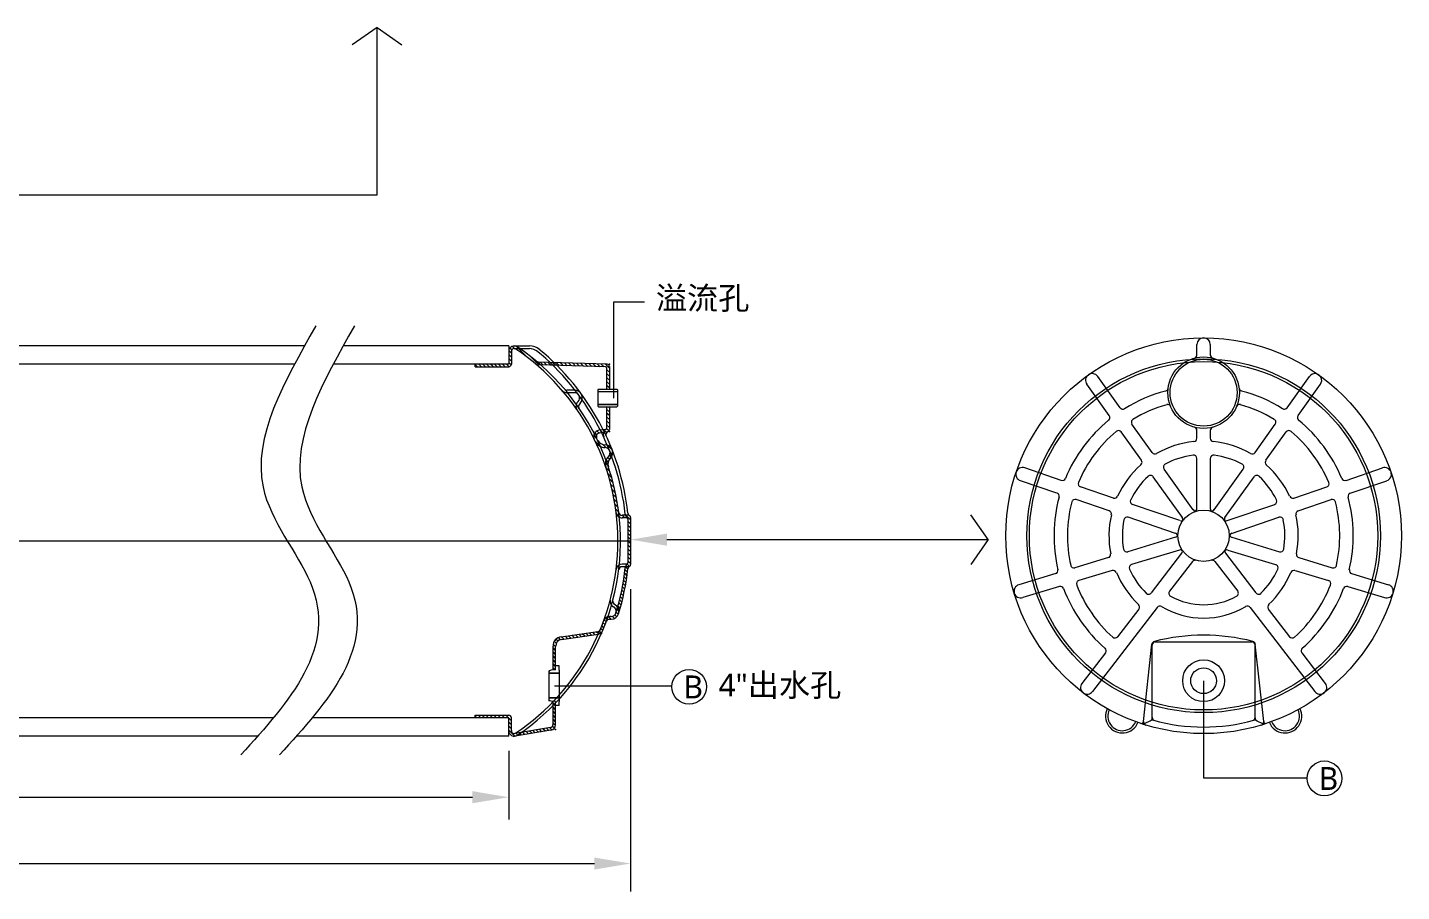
# Model space of a CAD drawing. Header units: millimetres. Extents: x 4664 to 8864, y -38 to 2932.
# Drawn here: x 6832 to 8034, y 1258 to 2014 of the extents above; entities that cross this region are included whole.
import ezdxf

# ---------------------------------------------------------------- set-up
doc = ezdxf.new("R2010")
doc.units = ezdxf.units.MM
doc.styles.add('微軟正黑體-20', font='Microsoft JhengHei.ttf', dxfattribs={"height": 20})

msp = doc.modelspace()

# ---------------------------------------------------------------- linework, layer by layer
at = {"lineweight": 5}
for p, q in [((7138, 2013.6), (7116.4, 1998.5)), ((7138, 1867.3), (7138, 2013.6)), ((7138, 2013.6), (7159.7, 1998.5)), ((6575, 1867.3), (7138, 1867.3)), ((7345.1, 1689.3), (7345.1, 1773.7)), ((7345.1, 1773.7), (7372.1, 1773.7)), ((7074.5, 1735.1), (6539.1, 1735.1)), ((7253.2, 1735.1), (7108.4, 1735.1)), ((7253.2, 1735.1), (7253.2, 1719.2)), ((7256, 1731.6), (7254.4, 1733.3)), ((7258.4, 1732.7), (7256.4, 1734.8)), ((7258.1, 1735.1), (7271.3, 1735.1)), ((7258.1, 1732.8), (7271.3, 1732.8)), ((7269.3, 1725.3), (7259.8, 1734.8)), ((7855.4, 1727.3), (7855.4, 1736.3)), ((7867.1, 1727.3), (7867.1, 1736.3)), ((7065.8, 1719.2), (6539.1, 1719.2)), ((7253.2, 1719.2), (7099.7, 1719.2)), ((7223.9, 1716.8), (7223.9, 1719.2)), ((7229.4, 1716.8), (7227, 1719.2)), ((7232.8, 1716.8), (7230.5, 1719.2)), ((7236.3, 1716.8), (7233.9, 1719.2)), ((7239.8, 1716.8), (7237.4, 1719.2)), ((7243.2, 1716.8), (7240.9, 1719.2)), ((7246.7, 1716.8), (7244.3, 1719.2)), ((7250.1, 1716.8), (7247.8, 1719.2)), ((7253.6, 1716.8), (7251.2, 1719.2)), ((7255.6, 1725.2), (7253.2, 1727.5)), ((7255.6, 1721.7), (7253.2, 1724.1)), ((7255.5, 1718.4), (7253.2, 1720.6)), ((7255.6, 1728.6), (7253.3, 1730.9)), ((7255.6, 1730.2), (7255.6, 1719.2)), ((7279.5, 1718.5), (7271.5, 1726.6)), ((7339.4, 1719), (7279.5, 1720.9)), ((7283.1, 1718.4), (7280.7, 1720.8)), ((7286.7, 1718.3), (7284.2, 1720.7)), ((7290.2, 1718.2), (7287.8, 1720.6)), ((7293.8, 1718.1), (7291.4, 1720.5)), ((7297.4, 1718), (7294.9, 1720.4)), ((7300.9, 1717.9), (7298.5, 1720.3)), ((7304.5, 1717.8), (7302.1, 1720.2)), ((7308.1, 1717.6), (7305.7, 1720.1)), ((7311.6, 1717.5), (7309.2, 1720)), ((7315.2, 1717.4), (7312.8, 1719.8)), ((7318.8, 1717.3), (7316.4, 1719.7)), ((7322.4, 1717.2), (7319.9, 1719.6)), ((7325.9, 1717.1), (7323.5, 1719.5)), ((7329.5, 1717), (7327.1, 1719.4)), ((7333.1, 1716.9), (7330.6, 1719.3)), ((7336.6, 1716.8), (7334.2, 1719.2)), ((7225.9, 1716.8), (7223.9, 1718.8)), ((7223.9, 1716.8), (7253.2, 1716.8)), ((7338, 1716.7), (7279.4, 1718.5)), ((7341.3, 1715.6), (7337.8, 1719.1)), ((7338.9, 1715.7), (7338.9, 1697.3)), ((7341.3, 1712.1), (7338.9, 1714.5)), ((7341.3, 1708.7), (7338.9, 1711)), ((7341.3, 1705.2), (7338.9, 1707.5)), ((7341.3, 1717.1), (7341.3, 1697.3)), ((7788.2, 1681), (7768.6, 1708.4)), ((7934.2, 1681), (7953.9, 1708.4)), ((7310.8, 1696.5), (7304.2, 1696.5)), ((7331.3, 1696.7), (7331.9, 1697.3)), ((7331.3, 1696.7), (7331.3, 1682.3)), ((7331.3, 1695.3), (7348.5, 1695.3)), ((7331.3, 1695.1), (7348.5, 1695.1)), ((7331.9, 1697.3), (7347.9, 1697.3)), ((7341.3, 1701.7), (7338.9, 1704.1)), ((7341.3, 1698.3), (7338.9, 1700.6)), ((7347.9, 1697.3), (7348.5, 1696.7)), ((7348.5, 1696.7), (7348.5, 1682.3)), ((7778.7, 1674.1), (7759, 1701.6)), ((7943.8, 1674.1), (7963.4, 1701.6)), ((7310.8, 1694.1), (7304.2, 1694.1)), ((7331.3, 1684), (7348.5, 1684)), ((7331.3, 1683.8), (7348.5, 1683.8)), ((7331.9, 1681.7), (7331.3, 1682.3)), ((7331.9, 1681.7), (7347.9, 1681.7)), ((7338.9, 1681.7), (7338.9, 1663.1)), ((7341.3, 1677.5), (7338.9, 1679.9)), ((7341.3, 1674.1), (7338.9, 1676.4)), ((7341.3, 1670.6), (7338.9, 1673)), ((7341.3, 1681), (7340.6, 1681.7)), ((7341.3, 1681.7), (7341.3, 1661.9)), ((7348.5, 1682.3), (7347.9, 1681.7)), ((7330.3, 1657.3), (7328.5, 1659.2)), ((7332.3, 1658.8), (7330.4, 1660.8)), ((7338.1, 1662.1), (7331.9, 1661.3)), ((7339.6, 1660), (7332.8, 1658.9)), ((7335.3, 1659.3), (7333.2, 1661.4)), ((7338.3, 1659.8), (7336.2, 1661.9)), ((7340.8, 1660.7), (7338.8, 1662.7)), ((7341.3, 1667.2), (7338.9, 1669.5)), ((7341.3, 1663.7), (7338.9, 1666)), ((7806.8, 1635), (7789, 1659.8)), ((7816.3, 1641.8), (7798.5, 1666.6)), ((7855.4, 1654.4), (7855.4, 1661.1)), ((7867.1, 1654.4), (7867.1, 1661.1)), ((7906.2, 1641.8), (7923.9, 1666.6)), ((7915.7, 1635), (7933.5, 1659.8)), ((7330.7, 1653.6), (7327.5, 1656.7)), ((7333.7, 1647.1), (7328.9, 1651.9)), ((7338.1, 1646.1), (7335.2, 1649)), ((7343.9, 1643.8), (7339.5, 1648.2)), ((7340.3, 1633.6), (7338.4, 1635.4)), ((7341.4, 1635.9), (7339.7, 1637.6)), ((7343, 1637.8), (7341.3, 1639.5)), ((7342, 1642.3), (7341.8, 1642.4)), ((7344, 1640.2), (7342, 1642.3)), ((7855.4, 1592.9), (7855.4, 1636.6)), ((7867.1, 1592.9), (7867.1, 1636.6)), ((7340.3, 1630.1), (7337.7, 1632.7)), ((7341.9, 1625), (7338.3, 1628.7)), ((7343.3, 1620.1), (7339.9, 1623.6)), ((7736.7, 1617.5), (7704.7, 1628.4)), ((7852.1, 1591.8), (7826.6, 1627.4)), ((7870.4, 1591.8), (7895.8, 1627.4)), ((7985.8, 1617.5), (8017.7, 1628.4)), ((7344.6, 1615.4), (7341.3, 1618.7)), ((7345.7, 1610.8), (7342.6, 1614)), ((7732.9, 1606.4), (7701, 1617.2)), ((7782.3, 1602), (7753.4, 1611.8)), ((7842.6, 1585), (7817.1, 1620.6)), ((7879.9, 1585), (7905.4, 1620.6)), ((7940.1, 1602), (7969.1, 1611.8)), ((7989.5, 1606.4), (8021.5, 1617.2)), ((7346.7, 1606.4), (7343.6, 1609.5)), ((7347.6, 1602.1), (7344.6, 1605)), ((7348.3, 1597.9), (7345.4, 1600.8)), ((7778.5, 1590.9), (7749.6, 1600.7)), ((7943.9, 1590.9), (7972.8, 1600.7)), ((7349, 1593.8), (7346.1, 1596.6)), ((7349.5, 1589.7), (7346.8, 1592.5)), ((7351.1, 1584.8), (7347.3, 1588.5)), ((7354.7, 1584.6), (7352.4, 1586.9)), ((7357.9, 1586.9), (7352.5, 1586.9)), ((7359.9, 1582.9), (7355.8, 1586.9)), ((7672.8, 1565.6), (7657.6, 1587.2)), ((7840.5, 1582.3), (7799.1, 1596.3)), ((7881.9, 1582.3), (7923.4, 1596.3)), ((7356.5, 1584.6), (7352.5, 1584.6)), ((7357.5, 1583.6), (7357.5, 1545.2)), ((7359.9, 1579.4), (7357.5, 1581.8)), ((7359.9, 1575.9), (7357.5, 1578.3)), ((7359.9, 1585), (7359.9, 1543.9)), ((7836.7, 1571.1), (7795.3, 1585.2)), ((7885.7, 1571.1), (7927.1, 1585.2)), ((7359.9, 1564.4), (6175.1, 1564.4)), ((7359.9, 1572.5), (7357.5, 1574.8)), ((7359.9, 1569), (7357.5, 1571.4)), ((7359.9, 1565.6), (7357.5, 1567.9)), ((7359.9, 1562.1), (7357.5, 1564.5)), ((7391.6, 1565.6), (7672.8, 1565.6)), ((7672.8, 1565.6), (7657.6, 1544)), ((7836.7, 1567.7), (7794.8, 1555)), ((7885.8, 1567.7), (7927.6, 1555)), ((7359.9, 1558.7), (7357.5, 1561)), ((7359.9, 1555.2), (7357.5, 1557.5)), ((7359.9, 1551.7), (7357.5, 1554.1)), ((7840.1, 1556.5), (7798.2, 1543.8)), ((7842, 1553.7), (7815.4, 1519)), ((7880.4, 1553.7), (7907, 1519)), ((7882.4, 1556.5), (7924.2, 1543.8)), ((7356.5, 1544.3), (7352.5, 1544.3)), ((7357.9, 1541.9), (7352.5, 1541.9)), ((7357.2, 1537.1), (7355.1, 1539.2)), ((7357.5, 1540.2), (7355.6, 1542.2)), ((7359, 1542.2), (7356.9, 1544.3)), ((7359.9, 1548.3), (7357.5, 1550.6)), ((7359.9, 1544.8), (7357.5, 1547.2)), ((7777.9, 1549.9), (7748.6, 1541)), ((7851.4, 1546.5), (7831.4, 1520.5)), ((7871.1, 1546.5), (7891.1, 1520.5)), ((7944.6, 1549.9), (7973.8, 1541)), ((7355.3, 1525.2), (7353.3, 1527.2)), ((7355.8, 1528.1), (7353.8, 1530.1)), ((7356.3, 1531.1), (7354.3, 1533.1)), ((7356.8, 1534.1), (7354.7, 1536.2)), ((7731.8, 1535.9), (7699.5, 1526.1)), ((7781.3, 1538.6), (7752.1, 1529.8)), ((7941.2, 1538.6), (7970.4, 1529.8)), ((7990.7, 1535.9), (8023, 1526.1)), ((7352.9, 1513.7), (7351, 1515.7)), ((7353.6, 1516.5), (7351.6, 1518.5)), ((7354.2, 1519.4), (7352.2, 1521.4)), ((7354.8, 1522.3), (7352.8, 1524.3)), ((7359.9, 1522.2), (7359.9, 1257.8)), ((7735.2, 1524.7), (7702.9, 1514.9)), ((7987.3, 1524.7), (8019.6, 1514.9)), ((7350, 1502.8), (7348.1, 1504.7)), ((7350.8, 1505.5), (7348.9, 1507.4)), ((7351.5, 1508.2), (7349.6, 1510.1)), ((7352.2, 1511), (7350.3, 1512.9)), ((7820.6, 1506.4), (7764.1, 1432.8)), ((7804.6, 1504.9), (7786, 1480.7)), ((7901.9, 1506.4), (7958.4, 1432.8)), ((7917.8, 1504.9), (7936.4, 1480.7)), ((7337.5, 1491.1), (7335.7, 1492.9)), ((7338.5, 1493.6), (7336.7, 1495.4)), ((7339.9, 1495.6), (7338.2, 1497.3)), ((7343, 1495.9), (7340.7, 1498.3)), ((7342.8, 1498.3), (7341.4, 1498.3)), ((7342.8, 1495.9), (7341.4, 1495.9)), ((7345.8, 1496.6), (7344, 1498.4)), ((7347.8, 1498.1), (7346.1, 1499.8)), ((7349.2, 1500.2), (7347.3, 1502.1)), ((7298.6, 1478.1), (7296.8, 1479.9)), ((7299, 1480.6), (7331.3, 1485.3)), ((7299.4, 1478.3), (7331.7, 1483)), ((7301.6, 1478.6), (7299.5, 1480.7)), ((7304.6, 1479.1), (7302.5, 1481.1)), ((7307.6, 1479.5), (7305.5, 1481.6)), ((7310.6, 1479.9), (7308.6, 1482)), ((7313.6, 1480.4), (7311.6, 1482.4)), ((7316.7, 1480.8), (7314.6, 1482.9)), ((7319.7, 1481.3), (7317.6, 1483.3)), ((7322.7, 1481.7), (7320.6, 1483.8)), ((7325.7, 1482.1), (7323.6, 1484.2)), ((7328.7, 1482.6), (7326.7, 1484.7)), ((7331.7, 1483.1), (7329.7, 1485.1)), ((7331.7, 1483), (7331.7, 1483.1)), ((7334.1, 1484.1), (7332.4, 1485.8)), ((7335.5, 1486.2), (7333.7, 1488)), ((7336.5, 1488.6), (7334.7, 1490.4)), ((7292, 1451.6), (7292, 1472.5)), ((7294.3, 1468.6), (7292, 1470.9)), ((7294.3, 1465.1), (7292, 1467.5)), ((7294.3, 1472), (7292.2, 1474.2)), ((7294.9, 1474.9), (7293.1, 1476.7)), ((7294.3, 1451.7), (7294.3, 1472.5)), ((7296.4, 1476.9), (7294.7, 1478.6)), ((7775.3, 1466.7), (7754.7, 1439.9)), ((7808.7, 1406.6), (7816, 1474.1)), ((7816.2, 1409.8), (7816.2, 1473.8)), ((7818.9, 1476.1), (7903.6, 1476.1)), ((7906.2, 1409.8), (7906.2, 1473.2)), ((7913.8, 1406.6), (7906.4, 1474.1)), ((7947.2, 1466.7), (7967.7, 1439.9)), ((7294.3, 1461.7), (7292, 1464)), ((7294.3, 1458.2), (7292, 1460.5)), ((7294.3, 1454.7), (7292, 1457.1)), ((7297.3, 1455.1), (7294.3, 1455.1)), ((7297.3, 1451.5), (7297.3, 1455.1)), ((7288.5, 1425.2), (7288.5, 1450.5)), ((7297.8, 1448.9), (7288.5, 1448.9)), ((7297.8, 1448.6), (7288.5, 1448.6)), ((7290.4, 1451.5), (7288.7, 1450.8)), ((7294.3, 1451.7), (7290.4, 1451.5)), ((7293.9, 1451.7), (7292, 1453.6)), ((7297.8, 1451.5), (7297.3, 1451.5)), ((7297.8, 1424.1), (7297.8, 1451.5)), ((7293.4, 1437.8), (7395.9, 1437.8)), ((7861.2, 1442.2), (7861.2, 1357.3)), ((7297.8, 1427.1), (7288.5, 1427.1)), ((7297.8, 1426.8), (7288.5, 1426.8)), ((7290.4, 1424.2), (7288.7, 1424.8)), ((7294.3, 1424), (7290.4, 1424.2)), ((7292, 1403.7), (7292, 1424.1)), ((7294.3, 1420.2), (7292, 1422.5)), ((7294.3, 1416.7), (7292, 1419)), ((7294.3, 1423.6), (7293, 1424.9)), ((7294.3, 1403.7), (7294.3, 1424)), ((7297.3, 1420.6), (7294.3, 1420.6)), ((7297.3, 1420.6), (7297.3, 1424.1)), ((7297.8, 1424.1), (7297.3, 1424.1)), ((7047.4, 1409.7), (6279.4, 1409.7)), ((7253.2, 1409.7), (7081.2, 1409.7)), ((7223.9, 1409.7), (7223.9, 1412)), ((7223.9, 1412), (7253.2, 1412)), ((7225.3, 1409.7), (7223.9, 1411)), ((7228.7, 1409.7), (7226.4, 1412)), ((7232.2, 1409.7), (7229.8, 1412)), ((7235.6, 1409.7), (7233.3, 1412)), ((7238.5, 1410.3), (7236.8, 1412)), ((7242.6, 1409.7), (7240.2, 1412)), ((7246, 1409.7), (7243.7, 1412)), ((7249.5, 1409.7), (7247.1, 1412)), ((7252.9, 1409.7), (7250.6, 1412)), ((7253.2, 1393.7), (7253.2, 1409.7)), ((7255.6, 1407), (7253.2, 1409.4)), ((7255.3, 1410.7), (7254.3, 1411.8)), ((7255.6, 1398.6), (7255.6, 1409.7)), ((7294.3, 1413.2), (7292, 1415.6)), ((7294.3, 1409.8), (7292, 1412.1)), ((7294.3, 1406.3), (7292, 1408.7)), ((7815.2, 1407.5), (7809.2, 1404.5)), ((7907.2, 1407.5), (7913.3, 1404.5)), ((7255.6, 1403.6), (7253.2, 1405.9)), ((7255.6, 1400.1), (7253.2, 1402.4)), ((7258.5, 1393.7), (7253.2, 1399)), ((7289.9, 1401.2), (7258.5, 1396.1)), ((7290.2, 1398.9), (7258.9, 1393.8)), ((7261.5, 1394.2), (7259.4, 1396.3)), ((7264.5, 1394.7), (7262.4, 1396.7)), ((7267.4, 1395.2), (7265.4, 1397.2)), ((7270.4, 1395.7), (7268.4, 1397.7)), ((7273.4, 1396.2), (7271.3, 1398.2)), ((7276.3, 1396.6), (7274.3, 1398.7)), ((7279.3, 1397.1), (7277.3, 1399.2)), ((7282.3, 1397.6), (7280.2, 1399.7)), ((7285.3, 1398.1), (7283.2, 1400.2)), ((7288.2, 1398.6), (7286.2, 1400.6)), ((7291.1, 1399.2), (7289.1, 1401.1)), ((7293.2, 1400.6), (7291.5, 1402.2)), ((7294.3, 1402.9), (7292, 1405.2)), ((7033.6, 1393.7), (6274.5, 1393.7)), ((7253.2, 1393.7), (7067.5, 1393.7)), ((7253.2, 1381), (7253.2, 1320.8)), ((7861.2, 1357.3), (7951.7, 1357.3)), ((6311.1, 1340.3), (7221.5, 1340.3)), ((6204.5, 1282.3), (7328.2, 1282.3))]:
    msp.add_line(p, q, dxfattribs=at)
for centre, radius in [((7861.2, 1569), 173.1), ((7861.2, 1569), 154.7), ((7861.2, 1569), 152.4), ((7861.2, 1694.2), 31.3), ((7861.2, 1694.2), 29.3), ((7861.2, 1569), 22.5), ((7861.2, 1442.2), 18.3), ((7411.1, 1436.9), 15.2), ((7861.2, 1442.2), 11.3), ((7966.9, 1356.8), 15.2)]:
    msp.add_circle(centre, radius, dxfattribs=at)
for centre, radius, start, end in [((7258.1, 1730.2), 4.89, 55.9342, 180), ((7258.1, 1730.2), 2.54, 55.9342, 180), ((7146, 1564.4), 202.7, 304.0658, 55.9674), ((7146, 1564.4), 205, 18.6275, 56.1499), ((7271.3, 1721.4), 13.7, 50.3824, 90), ((7271.3, 1721.4), 11.3, 50.3824, 90), ((7141.4, 1564.4), 217.5, 6.4421, 50.4203), ((7861.2, 1736.3), 5.87, 0, 180), ((7238.6, 1719.2), 0.587, 180, 0), ((7253.2, 1719.2), 2.35, 270, 0), ((7279.6, 1723.8), 5.28, 228.5691, 268.1437), ((7141.4, 1564.4), 215.1, 6.2537, 50.7113), ((7279.6, 1723.8), 2.93, 232.0236, 268.1437), ((7852.4, 1727.3), 2.93, 284.9006, 0), ((7870, 1727.3), 2.93, 180, 255.0994), ((7338, 1715.7), 0.978, 0, 88.1437), ((7339.3, 1717.1), 1.96, 0, 88.1437), ((7763.8, 1705), 5.87, 35.625, 215.625), ((7958.7, 1705), 5.87, 324.375, 144.375), ((7304.2, 1699.4), 5.28, 219.4129, 270), ((7304.2, 1699.4), 2.93, 221.9002, 270), ((7310.8, 1689.6), 6.85, 316.7039, 90), ((7861.2, 1569), 130.9, 104.7081, 121.8528), ((7827.3, 1698.5), 2.93, 284.7081, 352.9144), ((7895.2, 1698.5), 2.93, 187.0856, 255.2919), ((7861.2, 1569), 130.9, 58.1472, 75.2919), ((7310.8, 1689.6), 4.5, 316.7039, 90), ((7317.5, 1682.3), 5.5, 129.1958, 204.7585), ((7317.6, 1682.2), 3.24, 124.0129, 197.3681), ((7861.2, 1569), 119.1, 105.7397, 121.2802), ((7829.7, 1680.9), 2.93, 22.9626, 105.7397), ((7892.7, 1680.9), 2.93, 74.2603, 157.0374), ((7861.2, 1569), 119.1, 58.7198, 74.2603), ((7776.3, 1672.4), 2.93, 309.3972, 35.625), ((7790.6, 1682.7), 2.93, 215.625, 301.8528), ((7931.8, 1682.7), 2.93, 238.1472, 324.375), ((7946.2, 1672.4), 2.93, 144.375, 230.6028), ((7332.7, 1656), 5.28, 98.9503, 205.5276), ((7341.1, 1657.7), 5.28, 120.2267, 205.0385), ((7338, 1663.1), 0.978, 278.9503, 0), ((7341.2, 1657.4), 2.93, 112.9365, 204.9623), ((7339.3, 1661.9), 1.96, 278.9503, 0), ((7861.2, 1569), 130.9, 129.3972, 157.4778), ((7861.2, 1569), 119.1, 129.9698, 156.9052), ((7786.6, 1658.1), 2.93, 35.625, 129.9698), ((7800.9, 1668.3), 2.93, 121.2802, 215.625), ((7852.4, 1661.1), 2.93, 0, 75.0994), ((7870, 1661.1), 2.93, 104.9006, 180), ((7921.6, 1668.3), 2.93, 324.375, 58.7198), ((7935.9, 1658.1), 2.93, 50.0302, 144.375), ((7861.2, 1569), 119.1, 23.0948, 50.0302), ((7861.2, 1569), 130.9, 22.5222, 50.6028), ((7337.8, 1656.1), 9.93, 207.6036, 268.1335), ((7333.1, 1655.8), 3.2, 96.1215, 197.8159), ((7337.8, 1656.1), 7.59, 208.5036, 268.2317), ((7337.4, 1641.7), 6.85, 315.2262, 87.815), ((7861.2, 1569), 82.8, 95.8902, 119.7348), ((7852.4, 1654.4), 2.93, 275.8902, 0), ((7870, 1654.4), 2.93, 180, 264.1098), ((7861.2, 1569), 82.8, 60.2652, 84.1098), ((7337.4, 1641.7), 4.5, 315.2262, 87.815), ((7347, 1631.8), 9.3, 133.9692, 196.5682), ((7347, 1631.8), 6.96, 133.5458, 200.9981), ((7804.4, 1633.3), 2.93, 311.5152, 35.625), ((7818.7, 1643.5), 2.93, 215.625, 299.7348), ((7861.2, 1569), 71.1, 97.419, 118.206), ((7852.4, 1636.6), 2.93, 0, 97.419), ((7870, 1636.6), 2.93, 82.581, 180), ((7861.2, 1569), 71.1, 61.794, 82.581), ((7903.8, 1643.5), 2.93, 240.2652, 324.375), ((7918.1, 1633.3), 2.93, 144.375, 228.4848), ((7143, 1563.6), 208.1, 7.1588, 18.5876), ((7702.8, 1622.8), 5.87, 71.25, 251.25), ((7861.2, 1569), 82.8, 131.5152, 155.3598), ((7829, 1629.1), 2.93, 118.206, 215.625), ((7893.5, 1629.1), 2.93, 324.375, 61.794), ((7861.2, 1569), 82.8, 24.6402, 48.4848), ((8019.6, 1622.8), 5.87, 288.75, 108.75), ((7737.6, 1620.3), 2.93, 251.25, 337.4778), ((7754.3, 1614.6), 2.93, 156.9052, 251.25), ((7861.2, 1569), 71.1, 133.044, 153.831), ((7814.7, 1618.9), 2.93, 35.625, 133.044), ((7907.8, 1618.9), 2.93, 46.956, 144.375), ((7861.2, 1569), 71.1, 26.169, 46.956), ((7968.1, 1614.6), 2.93, 288.75, 23.0948), ((7984.8, 1620.3), 2.93, 202.5222, 288.75), ((7861.2, 1569), 130.9, 165.0222, 193.1028), ((7732, 1603.6), 2.93, 345.0222, 71.25), ((7748.7, 1597.9), 2.93, 71.25, 165.5948), ((7783.3, 1604.8), 2.93, 251.25, 335.3598), ((7800, 1599.1), 2.93, 153.831, 251.25), ((7922.4, 1599.1), 2.93, 288.75, 26.169), ((7939.2, 1604.8), 2.93, 204.6402, 288.75), ((7973.8, 1597.9), 2.93, 14.4052, 108.75), ((7990.5, 1603.6), 2.93, 108.75, 194.9778), ((7861.2, 1569), 130.9, 346.8972, 14.9778), ((7146, 1564.4), 205, 304.0658, 7.2659), ((7352.5, 1589.8), 5.28, 186.8702, 270), ((7352.5, 1589.8), 2.93, 186.8702, 270), ((7360.5, 1588.4), 5.28, 186.2537, 230.6382), ((7360.4, 1589.1), 2.93, 186.4421, 238.9752), ((7357.9, 1585), 1.96, 0, 90), ((7861.2, 1569), 119.1, 165.5948, 192.5302), ((7861.2, 1569), 82.8, 167.1402, 190.9848), ((7777.6, 1588.1), 2.93, 347.1402, 71.25), ((7854.5, 1593.6), 2.93, 215.625, 285.3728), ((7852.4, 1592.9), 2.93, 290.2522, 360), ((7870, 1592.9), 2.93, 180, 249.7478), ((7868, 1593.6), 2.93, 254.6272, 324.375), ((7944.9, 1588.1), 2.93, 108.75, 192.8598), ((7861.2, 1569), 82.8, 349.0152, 12.8598), ((7861.2, 1569), 119.1, 347.4698, 14.4052), ((7356.5, 1583.6), 0.978, 0, 90), ((7861.2, 1569), 71.1, 168.669, 189.456), ((7794.4, 1582.4), 2.93, 71.25, 168.669), ((7841.5, 1585), 2.93, 251.25, 320.9978), ((7840.2, 1583.3), 2.93, 325.8772, 35.625), ((7881, 1585), 2.93, 219.0022, 288.75), ((7882.3, 1583.3), 2.93, 144.375, 214.1228), ((7928.1, 1582.4), 2.93, 11.331, 108.75), ((7861.2, 1569), 71.1, 350.544, 11.331), ((7835.8, 1568.4), 2.93, 1.5022, 71.25), ((7835.8, 1570.5), 2.93, 286.875, 356.6228), ((7886.7, 1568.4), 2.93, 108.75, 178.4978), ((7886.6, 1570.5), 2.93, 183.3772, 253.125), ((7777, 1552.7), 2.93, 286.875, 10.9848), ((7794, 1557.8), 2.93, 189.456, 286.875), ((7841, 1553.7), 2.93, 37.1272, 106.875), ((7839.7, 1555.5), 2.93, 322.5, 32.2478), ((7881.5, 1553.7), 2.93, 73.125, 142.8728), ((7882.7, 1555.5), 2.93, 147.7522, 217.5), ((7928.5, 1557.8), 2.93, 253.125, 350.544), ((7945.4, 1552.7), 2.93, 169.0152, 253.125), ((7141.4, 1564.4), 215.1, 342.9899, 353.7463), ((7352.5, 1539), 5.28, 90, 173.1298), ((7141.4, 1564.4), 217.5, 342.9899, 353.5579), ((7352.5, 1539), 2.93, 90, 173.1298), ((7360.5, 1540.4), 5.28, 129.3618, 173.7463), ((7356.5, 1545.2), 0.978, 270, 0), ((7360.4, 1539.7), 2.93, 121.0248, 173.5579), ((7357.9, 1543.9), 1.96, 270, 359.8175), ((7730.9, 1538.7), 2.93, 286.875, 13.1028), ((7747.8, 1543.8), 2.93, 192.5302, 286.875), ((7799.1, 1541), 2.93, 106.875, 204.294), ((7861.2, 1569), 71.1, 204.294, 225.081), ((7853.7, 1544.7), 2.93, 72.7522, 142.5), ((7868.8, 1544.7), 2.93, 37.5, 107.2478), ((7861.2, 1569), 71.1, 314.919, 335.706), ((7923.4, 1541), 2.93, 335.706, 73.125), ((7974.7, 1543.8), 2.93, 253.125, 347.4698), ((7991.6, 1538.7), 2.93, 166.8972, 253.125), ((7752.9, 1527), 2.93, 106.875, 201.2198), ((7782.1, 1535.8), 2.93, 22.7652, 106.875), ((7861.2, 1569), 82.8, 202.7652, 226.6098), ((7861.2, 1569), 82.8, 313.3902, 337.2348), ((7940.3, 1535.8), 2.93, 73.125, 157.2348), ((7969.6, 1527), 2.93, 338.7802, 73.125), ((7701.2, 1520.5), 5.87, 106.875, 286.875), ((7736, 1521.8), 2.93, 20.6472, 106.875), ((7861.2, 1569), 130.9, 200.6472, 228.7278), ((7861.2, 1569), 119.1, 201.2198, 228.1552), ((7813.1, 1520.8), 2.93, 225.081, 322.5), ((7833.7, 1518.7), 2.93, 142.5, 241.3339), ((7861.2, 1569), 60.3, 241.3339, 298.6661), ((7888.7, 1518.7), 2.93, 298.6661, 37.5), ((7909.4, 1520.8), 2.93, 217.5, 314.919), ((7861.2, 1569), 119.1, 311.8448, 338.7802), ((7861.2, 1569), 130.9, 311.2722, 339.3528), ((7986.4, 1521.8), 2.93, 73.125, 159.3528), ((8021.3, 1520.5), 5.87, 253.125, 73.125), ((7347.3, 1511.6), 5.37, 167.1464, 243.619), ((7342.8, 1502.8), 6.85, 270, 62.8429), ((7342.8, 1502.8), 4.5, 270, 62.8429), ((7347.3, 1511.6), 3.03, 168.3834, 244.288), ((7802.3, 1506.7), 2.93, 322.5, 46.6098), ((7822.9, 1504.6), 2.93, 59.247, 142.5), ((7861.2, 1569), 72, 239.247, 300.753), ((7899.5, 1504.6), 2.93, 37.5, 120.753), ((7920.2, 1506.7), 2.93, 133.3902, 217.5), ((7341.4, 1493), 5.28, 90, 160.3754), ((7341.4, 1493), 2.93, 89.9987, 160.3784), ((7300.2, 1472.5), 8.22, 98.2537, 180), ((7331, 1487.9), 2.54, 278.2537, 338.0486), ((7331, 1487.9), 4.89, 278.2537, 338.0486), ((7783.7, 1482.5), 2.93, 228.1552, 322.5), ((7861.2, 1306.6), 175.4, 75.8026, 104.1974), ((7938.7, 1482.5), 2.93, 217.5, 311.8448), ((7300.2, 1472.5), 5.87, 98.2537, 180), ((7773, 1468.5), 2.93, 322.5, 48.7278), ((7818.9, 1473.2), 2.93, 90, 173.6213), ((7818.9, 1473.8), 2.93, 104.1974, 173.6213), ((7819.2, 1473.2), 2.93, 90, 180), ((7903.3, 1473.2), 2.93, 0, 90), ((7903.6, 1473.2), 2.93, 6.3787, 90), ((7903.5, 1473.8), 2.93, 6.3787, 75.8026), ((7949.5, 1468.5), 2.93, 131.2722, 217.5), ((7288.9, 1450.5), 0.391, 110, 180), ((7759.4, 1436.3), 5.87, 142.5, 322.5), ((7963.1, 1436.3), 5.87, 217.5, 37.5), ((7288.9, 1425.2), 0.391, 180, 250), ((7238.6, 1409.7), 0.587, 0, 180), ((7253.2, 1409.7), 2.35, 0, 90), ((7790.1, 1411.2), 14.7, 153.3087, 338.1657), ((7790.1, 1411.2), 12.7, 153.3087, 338.1657), ((7806.7, 1406.8), 1.96, 251.4358, 353.6213), ((7811.6, 1406.2), 2.93, 173.6213, 253.0444), ((7813.3, 1409.8), 2.93, 295.7856, 0), ((7816.5, 1404.8), 2.93, 74.7695, 115.7856), ((7819.2, 1410.2), 2.93, 180, 255.17), ((7861.2, 1569), 167.3, 254.7695, 285.2305), ((7903.3, 1410.2), 2.93, 284.83, 0), ((7905.9, 1404.8), 2.93, 64.2144, 105.2305), ((7909.2, 1409.8), 2.93, 180, 244.2144), ((7910.9, 1406.2), 2.93, 286.9556, 6.3787), ((7915.7, 1406.8), 1.96, 186.3787, 288.5642), ((7932.4, 1411.2), 14.7, 201.8343, 26.6913), ((7932.4, 1411.2), 12.7, 201.8343, 26.6913), ((7258.1, 1398.6), 4.89, 180, 304.0658), ((7258.1, 1398.6), 2.54, 180, 304.2406), ((7289.4, 1403.7), 2.54, 279.3117, 0), ((7289.4, 1403.7), 4.89, 279.3117, 0)]:
    msp.add_arc(centre, radius, start, end, dxfattribs=at)
for points in [[(7084.5, 1752.7), (7056.8, 1704), (7010, 1621.4), (7123, 1491.6), (7061.5, 1424.2), (7018.8, 1377.4)], [(7118.3, 1752.7), (7090.7, 1704), (7043.9, 1621.4), (7156.9, 1491.6), (7095.4, 1424.2), (7052.7, 1377.4)]]:
    msp.add_open_spline(points, degree=3, knots=[35.616439, 35.616439, 35.616439, 35.616439, 442.846253, 725.178937, 1364.569765, 1364.569765, 1364.569765, 1364.569765], dxfattribs=at)
for p in [(7278.4, 1720.9), (7341.3, 1719), (7327.4, 1660.1), (7341.3, 1660.3), (7334.4, 1483.4), (7294.3, 1477.6), (7288.5, 1450.7), (7288.5, 1424.9), (7816.2, 1407.9), (7906.2, 1407.9), (7294.3, 1399.6), (7808.4, 1404.2), (7914, 1404.2)]:
    msp.add_point(p, dxfattribs=at)
for points in [[(7391.6, 1570.9), (7391.6, 1560.3), (7359.9, 1565.6)], [(7221.5, 1345.6), (7221.5, 1335), (7253.2, 1340.3)], [(7328.2, 1287.5), (7328.2, 1277), (7359.9, 1282.3)]]:
    msp.add_solid(points, dxfattribs=at)

# ---------------------------------------------------------------- texts
at = {"lineweight": 5, "char_height": 20, "attachment_point": 1, "style": '微軟正黑體-20'}
for s, width, insert in [('溢流孔', 77.94, (7382, 1787, -250.9)), ('B', 14.984, (7406.2, 1446.8)), ('B', 14.984, (7962, 1366.7))]:
    msp.add_mtext_dynamic_manual_height_columns(s, width=width, gutter_width=12.5, heights=[0], dxfattribs=dict(at, insert=insert))
at = {"lineweight": 5, "insert": (7490.5, 1437.3), "char_height": 20, "width": 104.267, "attachment_point": 5, "style": '微軟正黑體-20'}
msp.add_mtext('4"出水孔', dxfattribs=at)

doc.saveas('drawing.dxf')
